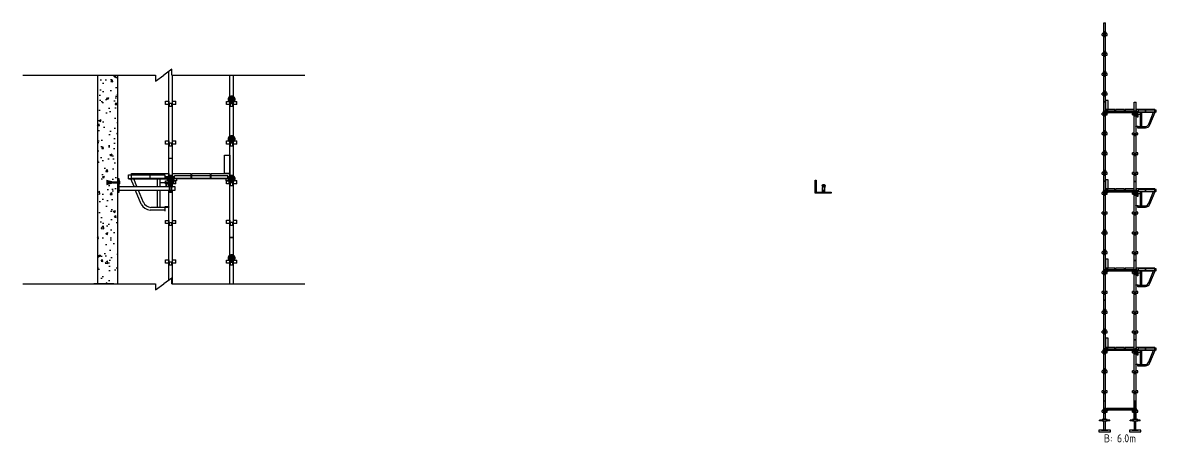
# Model space of a CAD drawing. Header units: millimetres. Extents: x 47448 to 80857, y -10322 to 26633.
# Drawn here: x 52526 to 80857, y -10322 to 159 of the extents above; entities that cross this region are included whole.
import ezdxf
from ezdxf.enums import TextEntityAlignment as Align

# ---------------------------------------------------------------- set-up
doc = ezdxf.new("R2010")
doc.units = ezdxf.units.MM
doc.linetypes.add('KwikScaf_DASHED', pattern=[3.75, 2.5, -1.25])
doc.layers.get('0').update_dxf_attribs({"linetype": 'CONTINUOUS'})
doc.layers.add('KwikScaf Matrix', color=7, linetype='CONTINUOUS')
doc.layers.add('KwikScaf Sections', color=7, linetype='CONTINUOUS')
doc.styles.add('KwikScaf ISO', font='isocp.shx')

# ---------------------------------------------------------------- blocks, each defined once
blk = doc.blocks.new('2D Standard 2 Metre')
at = {"layer": 'KwikScaf Matrix', "color": 0, "extrusion": (0, 1, 0)}
for p, q in [((-185, -24), (-185, 24)), ((-185, 24), (-8, 24)), ((-33, 16), (7, 16)), ((-33, 16), (-33, 6)), ((-33, 6), (-33, -6)), ((-8, 64), (-8, 60)), ((-8, 64), (32, 64)), ((-8, 60), (-8, 22)), ((-8, 22), (32, 22)), ((-8, 22), (-8, 18)), ((32, 18), (-8, 18)), ((7, 6), (7, 16)), ((7, -6), (7, 6)), ((32, 60), (32, 64)), ((32, 22), (32, 60)), ((32, 24), (487, 24)), ((32, 18), (32, 22)), ((462, 16), (502, 16)), ((462, 16), (462, 6)), ((462, 6), (462, -6)), ((487, 64), (487, 60)), ((487, 64), (527, 64)), ((487, 60), (487, 22)), ((487, 22), (527, 22)), ((487, 22), (487, 18)), ((527, 18), (487, 18)), ((502, 6), (502, 16)), ((502, -6), (502, 6)), ((527, 60), (527, 64)), ((527, 22), (527, 60)), ((527, 24), (982, 24)), ((527, 18), (527, 22)), ((957, 16), (997, 16)), ((957, 16), (957, 6)), ((957, 6), (957, -6)), ((982, 64), (982, 60)), ((982, 64), (1022, 64)), ((982, 60), (982, 22)), ((982, 22), (1022, 22)), ((982, 22), (982, 18)), ((1022, 18), (982, 18)), ((997, 6), (997, 16)), ((997, -6), (997, 6)), ((1022, 60), (1022, 64)), ((1022, 22), (1022, 60)), ((1022, 24), (1477, 24)), ((1022, 18), (1022, 22)), ((1452, 16), (1492, 16)), ((1452, 16), (1452, 6)), ((1452, 6), (1452, -6)), ((1477, 64), (1517, 64)), ((1477, 64), (1477, 60)), ((1477, 60), (1477, 22)), ((1477, 22), (1517, 22)), ((1477, 22), (1477, 18)), ((1517, 18), (1477, 18)), ((1492, 6), (1492, 16)), ((1492, -6), (1492, 6)), ((1517, 60), (1517, 64)), ((1517, 22), (1517, 60)), ((1517, 24), (1796, 24)), ((1517, 18), (1517, 22)), ((1796, 24), (1796, -24)), ((-185, -24), (-8, -24)), ((-33, -6), (-33, -16)), ((-33, -16), (7, -16)), ((-8, -18), (32, -18)), ((-8, -18), (-8, -22)), ((-8, -22), (-8, -60)), ((-8, -22), (32, -22)), ((-8, -60), (-8, -64)), ((-8, -64), (32, -64)), ((7, -16), (7, -6)), ((32, -22), (32, -18)), ((32, -60), (32, -22)), ((32, -24), (487, -24)), ((32, -64), (32, -60)), ((462, -6), (462, -16)), ((462, -16), (502, -16)), ((487, -18), (527, -18)), ((487, -18), (487, -22)), ((487, -22), (487, -60)), ((487, -22), (527, -22)), ((487, -60), (487, -64)), ((487, -64), (527, -64)), ((502, -16), (502, -6)), ((527, -22), (527, -18)), ((527, -60), (527, -22)), ((527, -24), (982, -24)), ((527, -64), (527, -60)), ((957, -6), (957, -16)), ((957, -16), (997, -16)), ((982, -18), (1022, -18)), ((982, -18), (982, -22)), ((982, -22), (982, -60)), ((982, -22), (1022, -22)), ((982, -60), (982, -64)), ((982, -64), (1022, -64)), ((997, -16), (997, -6)), ((1022, -22), (1022, -18)), ((1022, -60), (1022, -22)), ((1022, -24), (1477, -24)), ((1022, -64), (1022, -60)), ((1452, -6), (1452, -16)), ((1452, -16), (1492, -16)), ((1477, -18), (1517, -18)), ((1477, -18), (1477, -22)), ((1477, -22), (1517, -22)), ((1477, -22), (1477, -60)), ((1477, -60), (1477, -64)), ((1477, -64), (1517, -64)), ((1492, -16), (1492, -6)), ((1517, -22), (1517, -18)), ((1517, -60), (1517, -22)), ((1517, -24), (1796, -24)), ((1517, -64), (1517, -60))]:
    blk.add_line(p, q, dxfattribs=at)
blk = doc.blocks.new('2D Jack Adjustable Screw')
at = {"color": 0, "extrusion": (1, -1.83691e-16, 2.30446e-16)}
for p, q in [((-265.5, 100), (-273.5, 100)), ((-273.5, 100), (-273.5, -52)), ((-265.5, 100), (-265.5, -52)), ((-265.5, 42.5), (-40, 42.5)), ((-265.5, 5.5), (-40, 5.5)), ((-40, 87.75), (-35, 87.75)), ((-40, 87.75), (-40, 24)), ((-40, 24), (-40, -39.75)), ((-35, 151.5), (-20, 151.5)), ((-35, 62.25), (-35, 151.5)), ((-35, 62.25), (-20, 62.25)), ((-20, 62.25), (-20, 151.5)), ((-20, 87.75), (0, 87.75)), ((0, 24), (0, 87.75)), ((0, 42.5), (454.5, 42.5)), ((0, -39.75), (0, 24)), ((0, 5.5), (454.5, 5.5)), ((454.5, 24), (454.5, 42.5)), ((454.5, 5.5), (454.5, 24)), ((-265.5, -52), (-273.5, -52)), ((-40, -39.75), (-35, -39.75)), ((-20, -14.25), (-35, -14.25)), ((-35, -103.5), (-35, -14.25)), ((-35, -103.5), (-20, -103.5)), ((-20, -103.5), (-20, -14.25)), ((-20, -39.75), (0, -39.75))]:
    blk.add_line(p, q, dxfattribs=at)
blk = doc.blocks.new('2D Standard 3 Metre')
at = {"layer": 'KwikScaf Matrix', "color": 0, "extrusion": (0, 1, 0)}
for p, q in [((-185, -24), (-185, 24)), ((-185, 24), (-8, 24)), ((-33, 16), (7, 16)), ((-33, 16), (-33, 6)), ((-33, 6), (-33, -6)), ((-8, 64), (-8, 60)), ((-8, 64), (32, 64)), ((-8, 60), (-8, 22)), ((-8, 22), (32, 22)), ((-8, 22), (-8, 18)), ((32, 18), (-8, 18)), ((7, 6), (7, 16)), ((7, -6), (7, 6)), ((32, 60), (32, 64)), ((32, 22), (32, 60)), ((32, 24), (487, 24)), ((32, 18), (32, 22)), ((462, 16), (462, 6)), ((462, 16), (502, 16)), ((462, 6), (462, -6)), ((487, 64), (487, 60)), ((487, 64), (527, 64)), ((487, 60), (487, 22)), ((487, 22), (527, 22)), ((487, 22), (487, 18)), ((527, 18), (487, 18)), ((502, 6), (502, 16)), ((502, -6), (502, 6)), ((527, 60), (527, 64)), ((527, 22), (527, 60)), ((527, 24), (982, 24)), ((527, 18), (527, 22)), ((957, 16), (997, 16)), ((957, 16), (957, 6)), ((957, 6), (957, -6)), ((982, 64), (982, 60)), ((982, 64), (1022, 64)), ((982, 60), (982, 22)), ((982, 22), (1022, 22)), ((982, 22), (982, 18)), ((1022, 18), (982, 18)), ((997, 6), (997, 16)), ((997, -6), (997, 6)), ((1022, 60), (1022, 64)), ((1022, 22), (1022, 60)), ((1022, 24), (1477, 24)), ((1022, 18), (1022, 22)), ((1452, 16), (1492, 16)), ((1452, 16), (1452, 6)), ((1452, 6), (1452, -6)), ((1477, 64), (1477, 60)), ((1477, 64), (1517, 64)), ((1477, 60), (1477, 22)), ((1477, 22), (1517, 22)), ((1477, 22), (1477, 18)), ((1517, 18), (1477, 18)), ((1492, 6), (1492, 16)), ((1492, -6), (1492, 6)), ((1517, 60), (1517, 64)), ((1517, 22), (1517, 60)), ((1517, 24), (1972, 24)), ((1517, 18), (1517, 22)), ((1947, 16), (1987, 16)), ((1947, 16), (1947, 6)), ((1947, 6), (1947, -6)), ((1972, 64), (1972, 60)), ((1972, 64), (2012, 64)), ((1972, 60), (1972, 22)), ((1972, 22), (2012, 22)), ((1972, 22), (1972, 18)), ((2012, 18), (1972, 18)), ((1987, 6), (1987, 16)), ((1987, -6), (1987, 6)), ((2012, 60), (2012, 64)), ((2012, 22), (2012, 60)), ((2012, 24), (2467, 24)), ((2012, 18), (2012, 22)), ((2442, 16), (2442, 6)), ((2442, 16), (2482, 16)), ((2442, 6), (2442, -6)), ((2467, 64), (2467, 60)), ((2467, 64), (2507, 64)), ((2467, 60), (2467, 22)), ((2467, 22), (2507, 22)), ((2467, 22), (2467, 18)), ((2507, 18), (2467, 18)), ((2482, 6), (2482, 16)), ((2482, -6), (2482, 6)), ((2507, 60), (2507, 64)), ((2507, 22), (2507, 60)), ((2507, 24), (2787, 24)), ((2507, 18), (2507, 22)), ((2787, 24), (2787, -24)), ((-185, -24), (-8, -24)), ((-33, -6), (-33, -16)), ((-33, -16), (7, -16)), ((-8, -18), (32, -18)), ((-8, -18), (-8, -22)), ((-8, -22), (-8, -60)), ((-8, -22), (32, -22)), ((-8, -60), (-8, -64)), ((-8, -64), (32, -64)), ((7, -16), (7, -6)), ((32, -22), (32, -18)), ((32, -60), (32, -22)), ((32, -24), (487, -24)), ((32, -64), (32, -60)), ((462, -6), (462, -16)), ((462, -16), (502, -16)), ((487, -18), (527, -18)), ((487, -18), (487, -22)), ((487, -22), (487, -60)), ((487, -22), (527, -22)), ((487, -60), (487, -64)), ((487, -64), (527, -64)), ((502, -16), (502, -6)), ((527, -22), (527, -18)), ((527, -60), (527, -22)), ((527, -24), (982, -24)), ((527, -64), (527, -60)), ((957, -6), (957, -16)), ((957, -16), (997, -16)), ((982, -18), (1022, -18)), ((982, -18), (982, -22)), ((982, -22), (982, -60)), ((982, -22), (1022, -22)), ((982, -60), (982, -64)), ((982, -64), (1022, -64)), ((997, -16), (997, -6)), ((1022, -22), (1022, -18)), ((1022, -60), (1022, -22)), ((1022, -24), (1477, -24)), ((1022, -64), (1022, -60)), ((1452, -6), (1452, -16)), ((1452, -16), (1492, -16)), ((1477, -18), (1517, -18)), ((1477, -18), (1477, -22)), ((1477, -22), (1477, -60)), ((1477, -22), (1517, -22)), ((1477, -60), (1477, -64)), ((1477, -64), (1517, -64)), ((1492, -16), (1492, -6)), ((1517, -22), (1517, -18)), ((1517, -60), (1517, -22)), ((1517, -24), (1972, -24)), ((1517, -64), (1517, -60)), ((1947, -6), (1947, -16)), ((1947, -16), (1987, -16)), ((1972, -18), (2012, -18)), ((1972, -18), (1972, -22)), ((1972, -22), (1972, -60)), ((1972, -22), (2012, -22)), ((1972, -60), (1972, -64)), ((1972, -64), (2012, -64)), ((1987, -16), (1987, -6)), ((2012, -22), (2012, -18)), ((2012, -60), (2012, -22)), ((2012, -24), (2467, -24)), ((2012, -64), (2012, -60)), ((2442, -6), (2442, -16)), ((2442, -16), (2482, -16)), ((2467, -18), (2507, -18)), ((2467, -18), (2467, -22)), ((2467, -22), (2467, -60)), ((2467, -22), (2507, -22)), ((2467, -60), (2467, -64)), ((2467, -64), (2507, -64)), ((2482, -16), (2482, -6)), ((2507, -22), (2507, -18)), ((2507, -60), (2507, -22)), ((2507, -24), (2787, -24)), ((2507, -64), (2507, -60))]:
    blk.add_line(p, q, dxfattribs=at)
blk = doc.blocks.new('2D SBB 2 Board')
at = {"color": 0}
for p, q in [((47, 440), (0, 440)), ((0, 440), (0, 392)), ((0, 392), (106, 392)), ((8, 466), (38, 466)), ((11, 440), (8, 466)), ((28, 316), (18, 392)), ((38, 316), (28, 316)), ((38, 466), (38, 440)), ((38, 392), (38, 316)), ((504, 491), (47, 491)), ((47, 491), (47, 445)), ((504, 445), (47, 445)), ((47, 445), (47, 440)), ((504, 440), (47, 440)), ((106, 392), (106, 440)), ((106, 84), (106, 392)), ((140, 84), (140, 440)), ((315, 147), (437, 440)), ((343, 124), (473, 440)), ((504, 445), (504, 491)), ((504, 440), (504, 445)), ((-4, 93), (47, 93)), ((-4, 88), (-4, 93)), ((42, 88), (-4, 88)), ((42, 42), (42, 88)), ((47, 42), (42, 42)), ((47, 93), (47, 42)), ((47, 84), (106, 84)), ((47, 50), (232, 50)), ((106, 84), (123, 84)), ((123, 84), (140, 84)), ((140, 84), (222, 84))]:
    blk.add_line(p, q, dxfattribs=at)
for radius, start, end in [(102, 270, 339.4078), (136, 274.3209, 333.1791)]:
    blk.add_arc((222, 185), radius, start, end, dxfattribs=at)
blk = doc.blocks.new('2D Transom 0.7 Metre')
at = {"color": 0, "extrusion": (0, 1, -1.83691e-16)}
for p, q in [((0, -25), (0, 50)), ((0, 50), (20, 50)), ((50, 0), (13, 0)), ((20, 50), (17, 25)), ((17, 25), (25, 25)), ((25, 63), (689, 63)), ((25, 30), (25, 63)), ((25, 30), (689, 30)), ((25, 25), (25, 30)), ((25, 25), (689, 25)), ((50, 25), (50, 0)), ((664, 25), (664, 0)), ((664, 0), (701, 0)), ((689, 30), (689, 63)), ((689, 25), (689, 30)), ((697, 25), (689, 25)), ((694, 50), (697, 25)), ((714, 50), (694, 50)), ((701, 0), (704, -25)), ((714, -25), (714, 50)), ((10, -25), (0, -25)), ((13, 0), (10, -25)), ((704, -25), (714, -25))]:
    blk.add_line(p, q, dxfattribs=at)
blk = doc.blocks.new('yhgt')
for p, q in [((-20, 2), (-15, -25)), ((-17, 1), (-10, 10)), ((-12, -22), (-17, 1)), ((-10, 12), (-10, 8)), ((10, 12), (10, 8)), ((17, 1), (10, 10)), ((12, -22), (17, 1)), ((20, 2), (15, -25)), ((-15, -78), (-15, -25)), ((-15, -78), (-10, -75)), ((-14, -13), (1, -17)), ((-12, -77), (-12, -22)), ((-5, -63), (-10, -75)), ((-3, -64), (-9, -78)), ((-9, -78), (9, -78)), ((-6, -70), (-8, -70)), ((5, -63), (-5, -63)), ((-3, -64), (3, -64)), ((1, -17), (14, -13)), ((9, -78), (3, -64)), ((5, -63), (10, -75)), ((8, -70), (6, -70)), ((15, -78), (10, -75)), ((12, -77), (12, -22)), ((15, -78), (15, -25))]:
    blk.add_line(p, q)
for points in [[(-20, 2), (-15, 10), (-10, 12)], [(20, 2), (15, 10), (10, 12)]]:
    blk.add_lwpolyline(points)
for points in [[(12, 0), (6, 11), (-6, 11), (-12, 0), (-6, -11), (6, -11)], [(-15, -80), (15, -80), (15, -82), (-15, -82)], [(-15, -83), (15, -83), (15, -85), (-15, -85)], [(-9, -78), (9, -78), (9, -80), (-9, -80)], [(-9, -82), (9, -82), (9, -82), (-9, -82)], [(-9, -82), (9, -82), (9, -83), (-9, -83)]]:
    blk.add_lwpolyline(points, close=True)
for radius in [12.5, 5]:
    blk.add_circle((0, 0), radius)

msp = doc.modelspace()

# ---------------------------------------------------------------- hatches: boundary and pattern name
h = msp.add_hatch()
h.set_pattern_fill('AR-CONC', color=253, scale=3, style=0)
h.set_pattern_definition([(50, (91.83, -11192.57), (546.554, -47.8173), [57.15, -628.65]), (355, (91.8, -11192.57), (-105.7285, 573.17), [45.72, -502.92]), (100.451, (137.37, -11196.55), (440.8275, 525.35), [48.57, -534.27]), (46.1842, (91.8, -11040.2), (813.237, -126.127), [85.725, -942.975]), (96.6356, (159.6, -11050.7), (712.213, 742.277), [72.855, -801.405]), (351.184, (91.8, -11040.2), (712.214, 742.275), [68.58, -754.38]), (21, (168.03, -11078.27), (454.8446, -306.7966), [57.15, -628.65]), (326, (168, -11078.27), (185.406, 552.564), [45.72, -502.92]), (71.4514, (205.93, -11103.84), (640.2495, 245.7686), [48.57, -534.27]), (37.5, (91.83, -11192.57), (9.2658, 253.6651), [0, -496.824, 0, -510.54, 0, -504.825]), (7.5, (91.83, -11192.57), (200.459, 300.5417), [0, -291.084, 0, -485.394, 0, -192.405]), (327.5, (-78.1, -11192.57), (406.7718, -17.1862), [0, -190.5, 0, -594.36, 0, -788.67]), (317.5, (-154.3, -11192.57), (444.3875, 76.2795), [0, -247.65, 0, -394.716, 0, -560.07])])
h.paths.add_polyline_path([(54898, -1154), (54898, -6367), (54398, -6367), (54398, -1154)])

# ---------------------------------------------------------------- linework, layer by layer
for p, q in [((56255, -1006), (56051, -1154)), ((56255, -1154), (56255, -1006)), ((52526, -1154), (55847, -1154)), ((54307, -1154), (54807, -1154)), ((54398, -1154), (54398, -6367)), ((54898, -1154), (54898, -6367)), ((55847, -1154), (55847, -1303)), ((55847, -1303), (56051, -1154)), ((56255, -1154), (59576, -1154)), ((72504, -3905), (72514, -3958)), ((72510, -3906), (72524, -3889)), ((72519, -3952), (72510, -3906)), ((72514, -4065), (72514, -3959)), ((72516, -3934), (72546, -3942)), ((72519, -4062), (72519, -3952)), ((72524, -3885), (72524, -3892)), ((72546, -3942), (72573, -3933)), ((72564, -3885), (72564, -3892)), ((72579, -3906), (72564, -3889)), ((72569, -3952), (72579, -3906)), ((72569, -4062), (72569, -3952)), ((72584, -3905), (72574, -3958)), ((72574, -4065), (72574, -3959)), ((72514, -4065), (72524, -4059)), ((72534, -4035), (72524, -4059)), ((72538, -4036), (72526, -4065)), ((72526, -4065), (72563, -4065)), ((72533, -4048), (72529, -4048)), ((72554, -4035), (72534, -4035)), ((72538, -4036), (72551, -4036)), ((72563, -4065), (72551, -4036)), ((72554, -4035), (72564, -4059)), ((72560, -4048), (72556, -4048)), ((72574, -4065), (72564, -4059)), ((56255, -6219), (56051, -6367)), ((56255, -6367), (56255, -6219)), ((52526, -6367), (55847, -6367)), ((54807, -6367), (54307, -6367)), ((55847, -6367), (55847, -6516)), ((55847, -6516), (56051, -6367)), ((56255, -6367), (59576, -6367))]:
    msp.add_line(p, q)
at = {"color": 5, "extrusion": (1, -2.22045e-16, 0)}
for p, q in [((56175, -1805), (56175, -1064)), ((56271, -1805), (56271, -1154)), ((57699, -1806), (57699, -1154)), ((57795, -1806), (57795, -1154)), ((56095, -1885), (56095, -1805)), ((56095, -1805), (56104, -1805)), ((56104, -1885), (56095, -1885)), ((56104, -1805), (56179, -1805)), ((56179, -1885), (56104, -1885)), ((56175, -2795), (56175, -1885)), ((56179, -1885), (56179, -1805)), ((56179, -1805), (56187, -1805)), ((56187, -1885), (56179, -1885)), ((56187, -1885), (56187, -1805)), ((56192, -1855), (56211, -1855)), ((56192, -1935), (56192, -1855)), ((56211, -1935), (56192, -1935)), ((56211, -1855), (56235, -1855)), ((56235, -1935), (56211, -1935)), ((56235, -1855), (56254, -1855)), ((56254, -1935), (56235, -1935)), ((56254, -1935), (56254, -1855)), ((56259, -1805), (56259, -1885)), ((56259, -1805), (56267, -1805)), ((56267, -1885), (56259, -1885)), ((56267, -1805), (56342, -1805)), ((56267, -1885), (56267, -1805)), ((56342, -1885), (56267, -1885)), ((56271, -2795), (56271, -1885)), ((56342, -1805), (56351, -1805)), ((56351, -1885), (56342, -1885)), ((56351, -1885), (56351, -1805)), ((57619, -1806), (57628, -1806)), ((57619, -1886), (57619, -1806)), ((57628, -1886), (57619, -1886)), ((57628, -1806), (57703, -1806)), ((57703, -1886), (57628, -1886)), ((57699, -2796), (57699, -1886)), ((57703, -1886), (57703, -1806)), ((57703, -1806), (57711, -1806)), ((57711, -1886), (57703, -1886)), ((57711, -1886), (57711, -1806)), ((57716, -1936), (57716, -1856)), ((57716, -1856), (57735, -1856)), ((57735, -1936), (57716, -1936)), ((57735, -1856), (57759, -1856)), ((57759, -1936), (57735, -1936)), ((57759, -1856), (57778, -1856)), ((57778, -1936), (57759, -1936)), ((57778, -1936), (57778, -1856)), ((57783, -1806), (57783, -1886)), ((57783, -1806), (57791, -1806)), ((57791, -1886), (57783, -1886)), ((57791, -1806), (57866, -1806)), ((57791, -1886), (57791, -1806)), ((57866, -1886), (57791, -1886)), ((57795, -2796), (57795, -1886)), ((57866, -1806), (57875, -1806)), ((57875, -1886), (57866, -1886)), ((57875, -1886), (57875, -1806)), ((56095, -2875), (56095, -2795)), ((56095, -2795), (56104, -2795)), ((56104, -2795), (56179, -2795)), ((56179, -2875), (56179, -2795)), ((56179, -2795), (56187, -2795)), ((56187, -2875), (56187, -2795)), ((56259, -2795), (56259, -2875)), ((56259, -2795), (56267, -2795)), ((56267, -2795), (56342, -2795)), ((56267, -2875), (56267, -2795)), ((56342, -2795), (56351, -2795)), ((56351, -2875), (56351, -2795)), ((57619, -2876), (57619, -2796)), ((57619, -2796), (57628, -2796)), ((57628, -2796), (57703, -2796)), ((57703, -2876), (57703, -2796)), ((57703, -2796), (57711, -2796)), ((57711, -2876), (57711, -2796)), ((57783, -2796), (57783, -2876)), ((57783, -2796), (57791, -2796)), ((57791, -2796), (57866, -2796)), ((57791, -2876), (57791, -2796)), ((57866, -2796), (57875, -2796)), ((57875, -2876), (57875, -2796)), ((56104, -2875), (56095, -2875)), ((56179, -2875), (56104, -2875)), ((56175, -3229), (56175, -2875)), ((56187, -2875), (56179, -2875)), ((56192, -2845), (56211, -2845)), ((56192, -2925), (56192, -2845)), ((56211, -2925), (56192, -2925)), ((56211, -2845), (56235, -2845)), ((56235, -2925), (56211, -2925)), ((56235, -2845), (56254, -2845)), ((56254, -2925), (56235, -2925)), ((56254, -2925), (56254, -2845)), ((56267, -2875), (56259, -2875)), ((56342, -2875), (56267, -2875)), ((56271, -3229), (56271, -2875)), ((56351, -2875), (56342, -2875)), ((57628, -2876), (57619, -2876)), ((57703, -2876), (57628, -2876)), ((57699, -3786), (57699, -2876)), ((57711, -2876), (57703, -2876)), ((57716, -2926), (57716, -2846)), ((57716, -2846), (57735, -2846)), ((57735, -2926), (57716, -2926)), ((57735, -2846), (57759, -2846)), ((57759, -2926), (57735, -2926)), ((57759, -2846), (57778, -2846)), ((57778, -2926), (57759, -2926)), ((57778, -2926), (57778, -2846)), ((57791, -2876), (57783, -2876)), ((57866, -2876), (57791, -2876)), ((57795, -3786), (57795, -2876)), ((57875, -2876), (57866, -2876)), ((56175, -3229), (56271, -3229)), ((56271, -3230), (56175, -3230)), ((56175, -3788), (56175, -3230)), ((56271, -3788), (56271, -3230)), ((56095, -3868), (56095, -3788)), ((56095, -3788), (56104, -3788)), ((56104, -3868), (56095, -3868)), ((56104, -3788), (56179, -3788)), ((56179, -3868), (56104, -3868)), ((56175, -3934), (56175, -3868)), ((56179, -3868), (56179, -3788)), ((56179, -3788), (56187, -3788)), ((56187, -3868), (56179, -3868)), ((56187, -3868), (56187, -3788)), ((56192, -3838), (56211, -3838)), ((56192, -3892), (56192, -3838)), ((56211, -3838), (56235, -3838)), ((56235, -3838), (56254, -3838)), ((56254, -3890), (56254, -3838)), ((56259, -3788), (56259, -3868)), ((56259, -3788), (56267, -3788)), ((56267, -3868), (56259, -3868)), ((56267, -3868), (56267, -3788)), ((56267, -3788), (56342, -3788)), ((56342, -3868), (56267, -3868)), ((56271, -3934), (56271, -3868)), ((56342, -3788), (56351, -3788)), ((56351, -3868), (56342, -3868)), ((56351, -3868), (56351, -3788)), ((57619, -3866), (57619, -3786)), ((57619, -3786), (57628, -3786)), ((57628, -3866), (57619, -3866)), ((57628, -3786), (57703, -3786)), ((57703, -3866), (57628, -3866)), ((57699, -4776), (57699, -3866)), ((57703, -3866), (57703, -3786)), ((57703, -3786), (57711, -3786)), ((57711, -3866), (57703, -3866)), ((57711, -3866), (57711, -3786)), ((57716, -3836), (57735, -3836)), ((57716, -3916), (57716, -3836)), ((57735, -3916), (57716, -3916)), ((57735, -3836), (57759, -3836)), ((57759, -3916), (57735, -3916)), ((57759, -3836), (57778, -3836)), ((57778, -3916), (57759, -3916)), ((57778, -3916), (57778, -3836)), ((57783, -3786), (57783, -3866)), ((57783, -3786), (57791, -3786)), ((57791, -3866), (57783, -3866)), ((57791, -3786), (57866, -3786)), ((57791, -3866), (57791, -3786)), ((57866, -3866), (57791, -3866)), ((57795, -4776), (57795, -3866)), ((57866, -3786), (57875, -3786)), ((57875, -3866), (57866, -3866)), ((57875, -3866), (57875, -3786)), ((56175, -4778), (56175, -4034)), ((56271, -4778), (56271, -4034)), ((56095, -4858), (56095, -4778)), ((56095, -4778), (56104, -4778)), ((56104, -4778), (56179, -4778)), ((56179, -4858), (56179, -4778)), ((56179, -4778), (56187, -4778)), ((56187, -4858), (56187, -4778)), ((56259, -4778), (56259, -4858)), ((56259, -4778), (56267, -4778)), ((56267, -4858), (56267, -4778)), ((56267, -4778), (56342, -4778)), ((56342, -4778), (56351, -4778)), ((56351, -4858), (56351, -4778)), ((57619, -4856), (57619, -4776)), ((57619, -4776), (57628, -4776)), ((57628, -4776), (57703, -4776)), ((57703, -4856), (57703, -4776)), ((57703, -4776), (57711, -4776)), ((57711, -4856), (57711, -4776)), ((57783, -4776), (57783, -4856)), ((57783, -4776), (57791, -4776)), ((57791, -4776), (57866, -4776)), ((57791, -4856), (57791, -4776)), ((57866, -4776), (57875, -4776)), ((57875, -4856), (57875, -4776)), ((56104, -4858), (56095, -4858)), ((56179, -4858), (56104, -4858)), ((56175, -5768), (56175, -4858)), ((56187, -4858), (56179, -4858)), ((56192, -4828), (56211, -4828)), ((56192, -4908), (56192, -4828)), ((56211, -4908), (56192, -4908)), ((56211, -4828), (56235, -4828)), ((56235, -4908), (56211, -4908)), ((56235, -4828), (56254, -4828)), ((56254, -4908), (56235, -4908)), ((56254, -4908), (56254, -4828)), ((56267, -4858), (56259, -4858)), ((56342, -4858), (56267, -4858)), ((56271, -5768), (56271, -4858)), ((56351, -4858), (56342, -4858)), ((57628, -4856), (57619, -4856)), ((57703, -4856), (57628, -4856)), ((57699, -5210), (57699, -4856)), ((57711, -4856), (57703, -4856)), ((57716, -4826), (57735, -4826)), ((57716, -4906), (57716, -4826)), ((57735, -4906), (57716, -4906)), ((57735, -4826), (57759, -4826)), ((57759, -4906), (57735, -4906)), ((57759, -4826), (57778, -4826)), ((57778, -4906), (57759, -4906)), ((57778, -4906), (57778, -4826)), ((57791, -4856), (57783, -4856)), ((57866, -4856), (57791, -4856)), ((57795, -5210), (57795, -4856)), ((57875, -4856), (57866, -4856)), ((57795, -5210), (57699, -5210)), ((57699, -5770), (57699, -5210)), ((57699, -5210), (57795, -5210)), ((57795, -5770), (57795, -5210)), ((56095, -5848), (56095, -5768)), ((56095, -5768), (56104, -5768)), ((56104, -5848), (56095, -5848)), ((56104, -5768), (56179, -5768)), ((56179, -5848), (56104, -5848)), ((56175, -6277), (56175, -5848)), ((56179, -5848), (56179, -5768)), ((56179, -5768), (56187, -5768)), ((56187, -5848), (56179, -5848)), ((56187, -5848), (56187, -5768)), ((56192, -5818), (56211, -5818)), ((56192, -5898), (56192, -5818)), ((56211, -5898), (56192, -5898)), ((56211, -5818), (56235, -5818)), ((56235, -5898), (56211, -5898)), ((56235, -5818), (56254, -5818)), ((56254, -5898), (56235, -5898)), ((56254, -5898), (56254, -5818)), ((56259, -5768), (56259, -5848)), ((56259, -5768), (56267, -5768)), ((56267, -5848), (56259, -5848)), ((56267, -5768), (56342, -5768)), ((56267, -5848), (56267, -5768)), ((56342, -5848), (56267, -5848)), ((56271, -6367), (56271, -5848)), ((56342, -5768), (56351, -5768)), ((56351, -5848), (56342, -5848)), ((56351, -5848), (56351, -5768)), ((57619, -5850), (57619, -5770)), ((57619, -5770), (57628, -5770)), ((57628, -5850), (57619, -5850)), ((57628, -5770), (57703, -5770)), ((57703, -5850), (57628, -5850)), ((57699, -6367), (57699, -5850)), ((57703, -5850), (57703, -5770)), ((57703, -5770), (57711, -5770)), ((57711, -5850), (57703, -5850)), ((57711, -5850), (57711, -5770)), ((57716, -5820), (57735, -5820)), ((57716, -5900), (57716, -5820)), ((57735, -5900), (57716, -5900)), ((57735, -5820), (57759, -5820)), ((57759, -5900), (57735, -5900)), ((57759, -5820), (57778, -5820)), ((57778, -5900), (57759, -5900)), ((57778, -5900), (57778, -5820)), ((57783, -5770), (57783, -5850)), ((57783, -5770), (57791, -5770)), ((57791, -5850), (57783, -5850)), ((57791, -5770), (57866, -5770)), ((57791, -5850), (57791, -5770)), ((57866, -5850), (57791, -5850)), ((57795, -6367), (57795, -5850)), ((57866, -5770), (57875, -5770)), ((57875, -5850), (57866, -5850)), ((57875, -5850), (57875, -5770))]:
    msp.add_line(p, q, dxfattribs=at)
at = {"color": 6}
for p, q in [((55167, -3640), (56081, -3640)), ((55167, -3732), (55167, -3640)), ((56081, -3640), (56081, -3732)), ((55167, -3732), (56081, -3732)), ((55167, -3742), (55167, -3732)), ((55167, -3742), (56081, -3742)), ((55308, -3934), (55228, -3742)), ((55381, -3934), (55301, -3742)), ((55895, -3934), (55895, -3742)), ((55962, -3839), (55962, -3742)), ((55962, -3934), (55962, -3839)), ((56175, -3839), (55962, -3839)), ((56081, -3732), (56081, -3742)), ((56081, -3742), (56175, -3742)), ((56160, -3689), (56100, -3689)), ((56100, -3689), (56100, -3742)), ((56100, -3839), (56100, -3934)), ((56127, -3934), (56140, -3839)), ((56153, -3742), (56160, -3689)), ((56175, -3742), (56175, -3839)), ((55490, -4373), (55349, -4034)), ((55544, -4329), (55422, -4034)), ((55895, -4454), (55895, -4034)), ((55962, -4454), (55962, -4034)), ((56081, -4522), (55711, -4522)), ((55895, -4454), (55732, -4454)), ((55929, -4454), (55895, -4454)), ((55962, -4454), (55929, -4454)), ((56081, -4454), (55962, -4454)), ((56183, -4437), (56081, -4437)), ((56081, -4437), (56081, -4539)), ((56091, -4447), (56183, -4447)), ((56091, -4539), (56091, -4447)), ((56183, -4447), (56183, -4437)), ((56081, -4539), (56091, -4539))]:
    msp.add_line(p, q, dxfattribs=at)
at = {"linetype": 'Continuous'}
for p, q in [((54791, -3824), (54621, -3781)), ((54791, -3827), (54621, -3793)), ((54791, -3829), (54621, -3805)), ((54791, -3831), (54621, -3817)), ((54791, -3834), (54621, -3829)), ((54791, -3836), (54621, -3840)), ((54791, -3838), (54621, -3852)), ((54791, -3840), (54621, -3864)), ((54792, -3843), (54621, -3875)), ((54792, -3845), (54621, -3888)), ((54907, -3822), (54791, -3822)), ((54907, -3846), (54791, -3846)), ((54931, -3822), (54927, -3822)), ((54931, -3846), (54927, -3846)), ((54957, -3798), (54931, -3798)), ((54931, -3870), (54931, -3798)), ((54957, -3827), (54931, -3827)), ((54957, -3861), (54931, -3861)), ((54957, -3870), (54931, -3870)), ((54957, -3870), (54957, -3798))]:
    msp.add_line(p, q, dxfattribs=at)
at = {"color": 252, "linetype": 'KwikScaf_DASHED'}
for p, q in [((54907, -3820), (54927, -3820)), ((54907, -3849), (54927, -3849))]:
    msp.add_line(p, q, dxfattribs=at)
at = {"color": 6}
msp.add_lwpolyline([(54907, -3734), (54927, -3734), (54927, -4084), (54907, -4084)], close=True, dxfattribs=at)
for points in [[(55054, -4034), (54927, -4034), (54927, -3934), (55059, -3934)], [(55059, -3934), (56189, -3934)], [(56258, -3934), (56327, -3934), (56327, -4034), (56254, -4034)], [(56194, -4034), (55054, -4034)]]:
    msp.add_lwpolyline(points, dxfattribs=at)
for points in [[(72334, -4077), (72334, -3777), (72354, -3777), (72354, -4077)], [(72504, -3905), (72515, -3888), (72524, -3885)], [(72584, -3905), (72574, -3888), (72564, -3885)], [(72354, -4077), (72734, -4077), (72734, -4097), (72334, -4097), (72334, -4077)]]:
    msp.add_lwpolyline(points)
for points in [[(72569, -3908), (72557, -3887), (72532, -3887), (72519, -3908), (72532, -3930), (72557, -3930)], [(72514, -4068), (72574, -4068), (72574, -4072), (72514, -4072)], [(72514, -4074), (72574, -4074), (72574, -4077), (72514, -4077)], [(72526, -4065), (72563, -4065), (72563, -4068), (72526, -4068)], [(72526, -4072), (72563, -4072), (72563, -4072), (72526, -4072)], [(72526, -4072), (72563, -4072), (72563, -4074), (72526, -4074)]]:
    msp.add_lwpolyline(points, close=True)
for radius in [25, 10]:
    msp.add_circle((72544, -3908), radius)
for radius, start, end in [(271, 206.8209, 265.6791), (203, 200.5922, 270)]:
    msp.add_arc((55732, -4251), radius, start, end, dxfattribs=at)
at = {"layer": 'KwikScaf Sections', "color": 3}
for points, const_width in [([(79542, -96, 1), (79592, -96, 1)], 50), ([(79542, -591, 1), (79592, -591, 1)], 50), ([(79542, -1086, 1), (79592, -1086, 1)], 50), ([(79542, -1581, 1), (79592, -1581, 1)], 50), ([(79542, -2077, 1), (79592, -2077, 1)], 50), ([(80304, -2077, 1), (80354, -2077, 1)], 50), ([(79542, -2572, 1), (79592, -2572, 1)], 50), ([(56273, -3737, -1), (56173, -3737, -1)], 100), ([(57797, -3737, -1), (57697, -3737, -1)], 100), ([(79542, -4058, 1), (79592, -4058, 1)], 50), ([(80304, -4058, 1), (80354, -4058, 1)], 50), ([(79542, -6039, 1), (79592, -6039, 1)], 50), ([(80304, -6039, 1), (80354, -6039, 1)], 50), ([(79542, -8020, 1), (79592, -8020, 1)], 50), ([(80304, -8020, 1), (80354, -8020, 1)], 50), ([(79542, -8516, 1), (79592, -8516, 1)], 50), ([(79542, -9506, 1), (79592, -9506, 1)], 50), ([(80304, -9506, 1), (80354, -9506, 1)], 50)]:
    msp.add_lwpolyline(points, format="xyb", close=True, dxfattribs=dict(at, const_width=const_width))
at = {"layer": 'KwikScaf Sections', "color": 70}
for points, const_width in [([(57797, -1756, -1), (57697, -1756, -1)], 100), ([(79542, -3067, 1), (79592, -3067, 1)], 50), ([(79542, -5048, 1), (79592, -5048, 1)], 50), ([(57797, -5719, -1), (57697, -5719, -1)], 100), ([(79542, -7030, 1), (79592, -7030, 1)], 50)]:
    msp.add_lwpolyline(points, format="xyb", close=True, dxfattribs=dict(at, const_width=const_width))
at = {"layer": 'KwikScaf Sections', "color": 90}
for points in [[(79655, -2012), (79655, -1782), (79591, -1782), (79591, -2012)], [(57571, -3607), (57571, -3147), (57699, -3147), (57699, -3607)], [(79655, -3993), (79655, -3763), (79591, -3763), (79591, -3993)], [(79655, -5974), (79655, -5744), (79591, -5744), (79591, -5974)], [(79655, -7955), (79655, -7725), (79591, -7725), (79591, -7955)]]:
    msp.add_lwpolyline(points, close=True, dxfattribs=at)
at = {"layer": 'KwikScaf Sections', "color": 20}
for points in [[(79591, -2076), (79821, -2076), (79821, -2012), (79591, -2012)], [(79833, -2076), (80063, -2076), (80063, -2012), (79833, -2012)], [(80075, -2076), (80305, -2076), (80305, -2012), (80075, -2012)], [(80353, -2076), (80583, -2076), (80583, -2012), (80353, -2012)], [(80589, -2076), (80819, -2076), (80819, -2012), (80589, -2012)], [(55703, -3735), (55243, -3735), (55243, -3607), (55703, -3607)], [(56175, -3735), (55715, -3735), (55715, -3607), (56175, -3607)], [(56731, -3735), (56271, -3735), (56271, -3607), (56731, -3607)], [(57215, -3735), (56755, -3735), (56755, -3607), (57215, -3607)], [(57699, -3735), (57239, -3735), (57239, -3607), (57699, -3607)], [(79591, -4057), (79821, -4057), (79821, -3993), (79591, -3993)], [(79833, -4057), (80063, -4057), (80063, -3993), (79833, -3993)], [(80075, -4057), (80305, -4057), (80305, -3993), (80075, -3993)], [(80353, -4057), (80583, -4057), (80583, -3993), (80353, -3993)], [(80589, -4057), (80819, -4057), (80819, -3993), (80589, -3993)], [(79591, -6038), (79821, -6038), (79821, -5974), (79591, -5974)], [(79833, -6038), (80063, -6038), (80063, -5974), (79833, -5974)], [(80075, -6038), (80305, -6038), (80305, -5974), (80075, -5974)], [(80353, -6038), (80583, -6038), (80583, -5974), (80353, -5974)], [(80589, -6038), (80819, -6038), (80819, -5974), (80589, -5974)], [(79591, -8019), (79821, -8019), (79821, -7955), (79591, -7955)], [(79833, -8019), (80063, -8019), (80063, -7955), (79833, -7955)], [(80075, -8019), (80305, -8019), (80305, -7955), (80075, -7955)], [(80353, -8019), (80583, -8019), (80583, -7955), (80353, -7955)], [(80589, -8019), (80819, -8019), (80819, -7955), (80589, -7955)]]:
    msp.add_lwpolyline(points, close=True, dxfattribs=at)
at = {"layer": 'KwikScaf Sections', "color": 80}
for points, const_width in [([(57797, -2747, -1), (57697, -2747, -1)], 100), ([(79542, -3562, 1), (79592, -3562, 1)], 50), ([(79542, -5544, 1), (79592, -5544, 1)], 50), ([(79542, -7525, 1), (79592, -7525, 1)], 50)]:
    msp.add_lwpolyline(points, format="xyb", close=True, dxfattribs=dict(at, const_width=const_width))
at = {"layer": 'KwikScaf Sections', "color": 200}
for points in [[(79422, -10060), (79712, -10060), (79712, -10022), (79422, -10022)], [(80184, -10060), (80474, -10060), (80474, -10022), (80184, -10022)]]:
    msp.add_lwpolyline(points, close=True, dxfattribs=at)

# ---------------------------------------------------------------- block references
at = {"xscale": 2, "yscale": 2, "zscale": 2}
msp.add_blockref('yhgt', (56224, -3908), dxfattribs=at)
at = {"layer": 'KwikScaf Sections', "color": 180, "rotation": 90}
for name, p in [('2D Standard 2 Metre', (79567, -1637)), ('2D Standard 2 Metre', (79567, -3618)), ('2D Standard 2 Metre', (80329, -3619)), ('2D Standard 3 Metre', (79567, -6590)), ('2D Standard 2 Metre', (80329, -5600)), ('2D Standard 2 Metre', (80329, -7581)), ('2D Standard 3 Metre', (79567, -9562)), ('2D Standard 2 Metre', (80329, -9562))]:
    msp.add_blockref(name, p, dxfattribs=at)
at = {"layer": 'KwikScaf Sections', "color": 3}
for p in [(79591, -2106), (79591, -4087), (79591, -6068), (79591, -8049), (79591, -9535)]:
    msp.add_blockref('2D Transom 0.7 Metre', p, dxfattribs=at)
at = {"layer": 'KwikScaf Sections', "color": 210}
for p in [(80353, -2519), (80353, -4500), (80353, -6481), (80353, -8463)]:
    msp.add_blockref('2D SBB 2 Board', p, dxfattribs=at)
at = {"layer": 'KwikScaf Sections', "color": 3, "xscale": -2, "yscale": 2, "zscale": 2}
msp.add_blockref('2D Transom 0.7 Metre', (57699, -3795), dxfattribs=at)
at = {"layer": 'KwikScaf Sections', "color": 190, "rotation": 90}
for p in [(79591, -9749), (80353, -9749)]:
    msp.add_blockref('2D Jack Adjustable Screw', p, dxfattribs=at)

# ---------------------------------------------------------------- texts
at = {"layer": 'KwikScaf Sections', "color": 230, "style": 'KwikScaf ISO'}
msp.add_text('B: 6.0m', height=200, dxfattribs=at).set_placement((79948, -10222), align=Align.MIDDLE)

doc.saveas('drawing.dxf')
